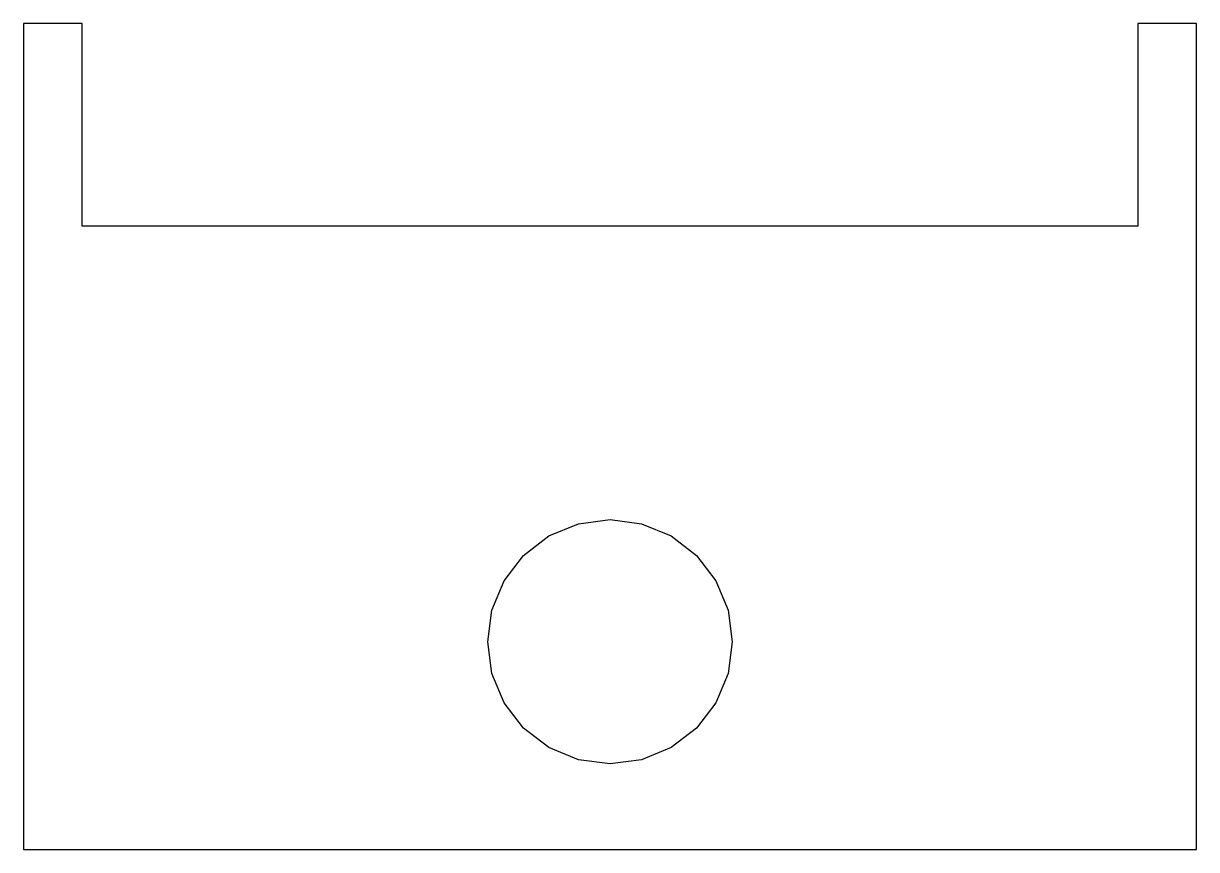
# Model space of a CAD drawing. Header units: metres. Extents: x -24 to 24, y 4.5 to 38.3.
import ezdxf

# ---------------------------------------------------------------- set-up
doc = ezdxf.new("R2010")
doc.units = ezdxf.units.M

msp = doc.modelspace()

# ---------------------------------------------------------------- linework, layer by layer
for p, q in [((-21.6, 38.3), (-24, 38.3)), ((-24, 38.3), (-24, 4.5)), ((-21.6, 30), (-21.6, 38.3)), ((24, 38.3), (21.6, 38.3)), ((21.6, 38.3), (21.6, 30)), ((24, 4.5), (24, 38.3)), ((21.6, 30), (-21.6, 30)), ((-2.5, 17.3301), (-1.29408, 17.8296)), ((-1.29408, 17.8296), (0, 18)), ((0, 18), (1.29408, 17.8296)), ((1.29408, 17.8296), (2.5, 17.3301)), ((-3.53552, 16.5355), (-2.5, 17.3301)), ((2.5, 17.3301), (3.53552, 16.5355)), ((-4.33012, 15.5), (-3.53552, 16.5355)), ((3.53552, 16.5355), (4.33012, 15.5)), ((-4.82962, 14.2941), (-4.33012, 15.5)), ((4.33012, 15.5), (4.82962, 14.2941)), ((-5, 13), (-4.82962, 14.2941)), ((4.82962, 14.2941), (5, 13)), ((-4.82962, 11.7059), (-5, 13)), ((5, 13), (4.82962, 11.7059)), ((-4.33012, 10.5), (-4.82962, 11.7059)), ((4.82962, 11.7059), (4.33012, 10.5)), ((-3.53552, 9.46446), (-4.33012, 10.5)), ((4.33012, 10.5), (3.53552, 9.46446)), ((-2.5, 8.66986), (-3.53552, 9.46446)), ((3.53552, 9.46446), (2.5, 8.66986)), ((-1.29408, 8.17036), (-2.5, 8.66986)), ((2.5, 8.66986), (1.29408, 8.17036)), ((0, 8), (-1.29408, 8.17036)), ((1.29408, 8.17036), (0, 8)), ((-24, 4.5), (24, 4.5))]:
    msp.add_line(p, q)

doc.saveas('drawing.dxf')
